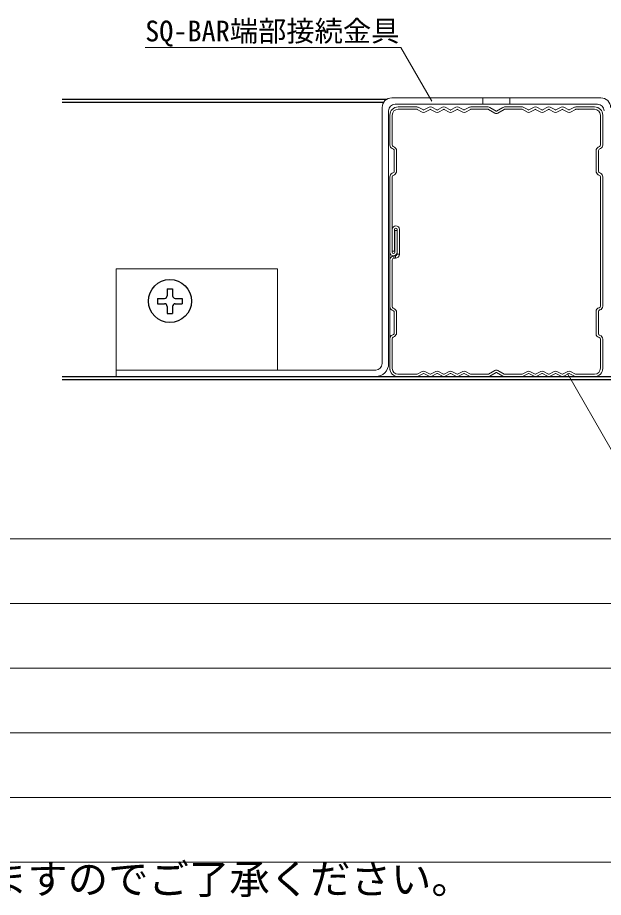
# Model space of a CAD drawing. Units: millimetres on the paper, with parts at other scales. Extents: x -195 to 195, y -135 to 132.
# Drawn here: x -125.6 to -89.3, y -134.7 to -80.3 of the extents above; entities that cross this region are included whole.
import ezdxf
from ezdxf.enums import TextEntityAlignment as Align

# ---------------------------------------------------------------- set-up
doc = ezdxf.new("R2010")
doc.units = ezdxf.units.MM
doc.linetypes.add('DASHED2', pattern=[3, 2, -1])
for name, color, linetype, lineweight in [('2-2_野縁受け', 3, 'Continuous', 18), ('2-3_野縁', 2, 'Continuous', 25), ('2-6_文字', 7, 'Continuous', 18), ('2-B_補強金具・金具・その他', 7, 'Continuous', 18), ('2-C_ビス・アンカーボルト・強調図形', 2, 'Continuous', 25), ('F-3_野縁', 3, 'Continuous', 18)]:
    doc.layers.add(name, color=color, linetype=linetype, lineweight=lineweight)
doc.layers.add('F-6_文字', color=7, linetype='Continuous')
doc.styles.add('ＭＳ ゴシック', font='')
doc.styles.get('ＭＳ ゴシック').set_extended_font_data('MS Gothic')

msp = doc.modelspace()

# ---------------------------------------------------------------- linework, layer by layer
at = {"layer": '2-2_野縁受け'}
for p, q in [((-102.054, -85.803), (-100.887, -85.803)), ((-102.054, -85.803), (-100.887, -85.803)), ((-102.054, -85.946), (-100.887, -85.946)), ((-102.054, -85.946), (-100.887, -85.946)), ((-100.486, -85.989), (-100.805, -85.823)), ((-100.486, -85.989), (-100.805, -85.823)), ((-100.455, -85.989), (-100.135, -85.823)), ((-100.455, -85.989), (-100.135, -85.823)), ((-99.652, -85.989), (-99.972, -85.823)), ((-99.652, -85.989), (-99.972, -85.823)), ((-99.621, -85.989), (-99.302, -85.823)), ((-99.621, -85.989), (-99.302, -85.823)), ((-98.819, -85.989), (-99.139, -85.823)), ((-98.819, -85.989), (-99.139, -85.823)), ((-98.788, -85.989), (-98.468, -85.823)), ((-98.788, -85.989), (-98.468, -85.823)), ((-97.986, -85.989), (-98.305, -85.823)), ((-97.986, -85.989), (-98.305, -85.823)), ((-97.955, -85.989), (-97.635, -85.823)), ((-97.955, -85.989), (-97.635, -85.823)), ((-96.47, -85.803), (-97.554, -85.803)), ((-96.47, -85.946), (-97.554, -85.946)), ((-96.382, -85.827), (-95.987, -86.055)), ((-95.559, -85.827), (-95.953, -86.055)), ((-95.47, -85.803), (-94.387, -85.803)), ((-95.47, -85.946), (-94.387, -85.946)), ((-95.387, -85.803), (-94.344, -85.803)), ((-95.387, -85.946), (-94.379, -85.946)), ((-94.052, -86.117), (-94.379, -85.946)), ((-93.986, -85.989), (-94.344, -85.803)), ((-93.955, -85.989), (-93.635, -85.823)), ((-93.152, -85.989), (-93.472, -85.823)), ((-93.121, -85.989), (-92.802, -85.823)), ((-92.319, -85.989), (-92.639, -85.823)), ((-92.288, -85.989), (-91.968, -85.823)), ((-91.486, -85.989), (-91.805, -85.823)), ((-91.455, -85.989), (-91.135, -85.823)), ((-89.887, -85.803), (-91.054, -85.803)), ((-89.887, -85.946), (-91.054, -85.946)), ((-89.887, -85.803), (-90.887, -85.803)), ((-89.897, -85.946), (-90.887, -85.946)), ((-102.554, -88.154), (-102.554, -86.293)), ((-102.554, -86.303), (-102.554, -87.232)), ((-102.41, -88.154), (-102.41, -86.303)), ((-102.41, -86.303), (-102.41, -87.232)), ((-100.552, -86.117), (-100.871, -85.95)), ((-100.552, -86.117), (-100.871, -85.95)), ((-100.389, -86.117), (-100.069, -85.95)), ((-100.389, -86.117), (-100.069, -85.95)), ((-99.718, -86.117), (-100.038, -85.95)), ((-99.718, -86.117), (-100.038, -85.95)), ((-99.555, -86.117), (-99.236, -85.95)), ((-99.555, -86.117), (-99.236, -85.95)), ((-98.885, -86.117), (-99.205, -85.95)), ((-98.885, -86.117), (-99.205, -85.95)), ((-98.722, -86.117), (-98.402, -85.95)), ((-98.722, -86.117), (-98.402, -85.95)), ((-98.052, -86.117), (-98.371, -85.95)), ((-98.052, -86.117), (-98.371, -85.95)), ((-97.889, -86.117), (-97.569, -85.95)), ((-97.889, -86.117), (-97.569, -85.95)), ((-96.453, -85.951), (-96.059, -86.179)), ((-95.882, -86.179), (-95.487, -85.951)), ((-93.889, -86.117), (-93.569, -85.95)), ((-93.218, -86.117), (-93.538, -85.95)), ((-93.055, -86.117), (-92.736, -85.95)), ((-92.385, -86.117), (-92.705, -85.95)), ((-92.222, -86.117), (-91.902, -85.95)), ((-91.552, -86.117), (-91.871, -85.95)), ((-91.389, -86.117), (-91.069, -85.95)), ((-89.53, -88.154), (-89.53, -86.313)), ((-89.387, -88.154), (-89.387, -86.288)), ((-102.421, -88.371), (-102.341, -88.411)), ((-102.276, -88.283), (-102.356, -88.243)), ((-102.287, -89.773), (-102.287, -88.5)), ((-102.144, -88.5), (-102.144, -89.773)), ((-89.797, -89.773), (-89.797, -88.5)), ((-89.664, -88.283), (-89.585, -88.243)), ((-89.654, -89.773), (-89.654, -88.5)), ((-89.52, -88.371), (-89.599, -88.411)), ((-102.554, -90.119), (-102.554, -94.789)), ((-102.554, -90.2), (-102.554, -94.789)), ((-102.421, -89.902), (-102.341, -89.862)), ((-102.41, -90.119), (-102.41, -94.789)), ((-102.41, -90.208), (-102.41, -94.789)), ((-102.276, -89.989), (-102.356, -90.03)), ((-89.664, -89.989), (-89.585, -90.03)), ((-89.599, -89.862), (-89.52, -89.902)), ((-89.53, -90.119), (-89.53, -98.116)), ((-89.387, -90.119), (-89.387, -98.116)), ((-102.554, -102.07), (-102.554, -92.47)), ((-102.407, -94.717), (-102.407, -93.369)), ((-102.407, -94.717), (-102.407, -93.369)), ((-102.264, -94.717), (-102.264, -93.369)), ((-102.264, -94.717), (-102.264, -93.369)), ((-102.26, -93.441), (-102.117, -93.441)), ((-102.26, -94.789), (-102.26, -93.441)), ((-102.26, -93.441), (-102.117, -93.441)), ((-102.26, -94.789), (-102.26, -93.441)), ((-102.117, -94.789), (-102.117, -93.441)), ((-102.117, -94.789), (-102.117, -93.441)), ((-102.114, -94.907), (-102.114, -93.369)), ((-102.114, -94.907), (-102.114, -93.369)), ((-101.97, -94.907), (-101.97, -93.369)), ((-101.97, -94.907), (-101.97, -93.369)), ((-102.407, -94.717), (-102.264, -94.717)), ((-102.407, -94.717), (-102.264, -94.717)), ((-102.214, -95.007), (-102.31, -95.007)), ((-102.31, -95.007), (-102.31, -95.151)), ((-102.214, -95.007), (-102.31, -95.007)), ((-102.214, -95.151), (-102.31, -95.151)), ((-102.214, -95.151), (-102.31, -95.151)), ((-102.214, -95.007), (-102.214, -95.151)), ((-102.114, -94.907), (-101.97, -94.907)), ((-102.554, -98.154), (-102.554, -95.251)), ((-102.41, -98.154), (-102.41, -95.251)), ((-102.41, -95.251), (-102.41, -98.065)), ((-102.421, -98.371), (-102.341, -98.411)), ((-102.276, -98.283), (-102.356, -98.243)), ((-89.797, -98.451), (-89.797, -99.822)), ((-89.654, -98.451), (-89.654, -99.822)), ((-89.604, -98.213), (-89.616, -98.216)), ((-89.579, -98.355), (-89.567, -98.351)), ((-102.287, -98.5), (-102.287, -99.773)), ((-102.144, -98.5), (-102.144, -99.773)), ((-102.421, -99.902), (-102.341, -99.862)), ((-102.276, -99.989), (-102.356, -100.03)), ((-89.604, -100.06), (-89.616, -100.057)), ((-89.579, -99.918), (-89.567, -99.921)), ((-102.554, -100.119), (-102.554, -101.97)), ((-102.41, -100.119), (-102.41, -101.97)), ((-89.53, -100.157), (-89.53, -101.96)), ((-89.387, -100.157), (-89.387, -101.97)), ((-102.41, -101.041), (-102.41, -101.974)), ((-89.387, -101.976), (-89.387, -101.033)), ((-100.552, -102.156), (-100.879, -102.326)), ((-100.552, -102.156), (-100.871, -102.323)), ((-100.389, -102.156), (-100.069, -102.323)), ((-100.389, -102.156), (-100.069, -102.323)), ((-99.718, -102.156), (-100.038, -102.323)), ((-99.718, -102.156), (-100.038, -102.323)), ((-99.555, -102.156), (-99.236, -102.323)), ((-99.555, -102.156), (-99.236, -102.323)), ((-98.885, -102.156), (-99.205, -102.323)), ((-98.885, -102.156), (-99.205, -102.323)), ((-98.722, -102.156), (-98.402, -102.323)), ((-98.722, -102.156), (-98.402, -102.323)), ((-98.052, -102.156), (-98.371, -102.323)), ((-98.052, -102.156), (-98.371, -102.323)), ((-97.889, -102.156), (-97.569, -102.323)), ((-97.889, -102.156), (-97.569, -102.323)), ((-96.453, -102.322), (-96.059, -102.094)), ((-96.382, -102.446), (-95.987, -102.218)), ((-95.559, -102.446), (-95.953, -102.218)), ((-95.882, -102.094), (-95.487, -102.322)), ((-94.052, -102.156), (-94.379, -102.326)), ((-93.889, -102.156), (-93.569, -102.323)), ((-93.218, -102.156), (-93.538, -102.323)), ((-93.055, -102.156), (-92.736, -102.323)), ((-92.385, -102.156), (-92.705, -102.323)), ((-92.222, -102.156), (-91.902, -102.323)), ((-91.552, -102.156), (-91.871, -102.323)), ((-91.389, -102.156), (-91.069, -102.323)), ((-102.057, -102.326), (-100.887, -102.326)), ((-102.054, -102.326), (-100.879, -102.326)), ((-102.054, -102.47), (-100.887, -102.47)), ((-102.054, -102.47), (-100.887, -102.47)), ((-100.486, -102.284), (-100.805, -102.45)), ((-100.486, -102.284), (-100.805, -102.45)), ((-100.455, -102.284), (-100.135, -102.45)), ((-100.455, -102.284), (-100.135, -102.45)), ((-99.652, -102.284), (-99.972, -102.45)), ((-99.652, -102.284), (-99.972, -102.45)), ((-99.621, -102.284), (-99.302, -102.45)), ((-99.621, -102.284), (-99.302, -102.45)), ((-98.819, -102.284), (-99.139, -102.45)), ((-98.819, -102.284), (-99.139, -102.45)), ((-98.788, -102.284), (-98.468, -102.45)), ((-98.788, -102.284), (-98.468, -102.45)), ((-97.986, -102.284), (-98.305, -102.45)), ((-97.986, -102.284), (-98.305, -102.45)), ((-97.955, -102.284), (-97.635, -102.45)), ((-97.955, -102.284), (-97.635, -102.45)), ((-96.47, -102.326), (-97.554, -102.326)), ((-97.554, -102.326), (-96.461, -102.326)), ((-96.47, -102.47), (-97.554, -102.47)), ((-95.47, -102.326), (-94.387, -102.326)), ((-94.384, -102.47), (-95.47, -102.47)), ((-95.387, -102.326), (-94.379, -102.326)), ((-94.307, -102.451), (-93.986, -102.284)), ((-93.955, -102.284), (-93.635, -102.45)), ((-93.152, -102.284), (-93.472, -102.45)), ((-93.121, -102.284), (-92.802, -102.45)), ((-92.319, -102.284), (-92.639, -102.45)), ((-92.288, -102.284), (-91.968, -102.45)), ((-91.486, -102.284), (-91.805, -102.45)), ((-91.455, -102.284), (-91.135, -102.45)), ((-89.887, -102.326), (-91.054, -102.326)), ((-89.887, -102.47), (-91.054, -102.47)), ((-89.897, -102.326), (-90.887, -102.326)), ((-89.887, -102.47), (-90.887, -102.47))]:
    msp.add_line(p, q, dxfattribs=at)
for centre, radius, start, end in [((-102.054, -86.303), 0.5, 90, 180), ((-100.887, -85.98), 0.177, 62.5215, 90), ((-100.887, -85.98), 0.177, 62.5215, 90), ((-100.054, -85.98), 0.177, 62.5215, 117.4785), ((-100.054, -85.98), 0.177, 62.5215, 117.4785), ((-99.22, -85.98), 0.177, 62.5215, 117.4785), ((-99.22, -85.98), 0.177, 62.5215, 117.4785), ((-98.387, -85.98), 0.177, 62.5215, 117.4785), ((-98.387, -85.98), 0.177, 62.5215, 117.4785), ((-97.554, -85.98), 0.177, 90, 117.4785), ((-97.554, -85.98), 0.177, 90, 117.4785), ((-96.47, -85.98), 0.177, 59.9479, 90), ((-95.47, -85.98), 0.177, 90, 120.052), ((-93.554, -85.98), 0.177, 62.5215, 117.4785), ((-92.72, -85.98), 0.177, 62.5215, 117.4785), ((-91.887, -85.98), 0.177, 62.5215, 117.4785), ((-91.054, -85.98), 0.177, 90, 117.4785), ((-89.887, -86.303), 0.5, 0, 90), ((-102.054, -86.303), 0.357, 90, 180), ((-102.054, -86.303), 0.357, 90, 180), ((-100.887, -85.98), 0.0333, 62.5215, 90), ((-100.887, -85.98), 0.0333, 62.5215, 90), ((-100.47, -85.96), 0.177, 242.5215, 297.4785), ((-100.47, -85.96), 0.177, 242.5215, 297.4785), ((-100.47, -85.96), 0.0333, 242.5215, 297.4785), ((-100.47, -85.96), 0.0333, 242.5215, 297.4785), ((-100.054, -85.98), 0.0333, 62.5215, 117.4785), ((-100.054, -85.98), 0.0333, 62.5215, 117.4785), ((-99.637, -85.96), 0.177, 242.5215, 297.4785), ((-99.637, -85.96), 0.177, 242.5215, 297.4785), ((-99.637, -85.96), 0.0333, 242.5215, 297.4785), ((-99.637, -85.96), 0.0333, 242.5215, 297.4785), ((-99.22, -85.98), 0.0333, 62.5215, 117.4785), ((-99.22, -85.98), 0.0333, 62.5215, 117.4785), ((-98.804, -85.96), 0.177, 242.5215, 297.4785), ((-98.804, -85.96), 0.177, 242.5215, 297.4785), ((-98.804, -85.96), 0.0333, 242.5215, 297.4785), ((-98.804, -85.96), 0.0333, 242.5215, 297.4785), ((-98.387, -85.98), 0.0333, 62.5215, 117.4785), ((-98.387, -85.98), 0.0333, 62.5215, 117.4785), ((-97.97, -85.96), 0.177, 242.5215, 297.4785), ((-97.97, -85.96), 0.177, 242.5215, 297.4785), ((-97.97, -85.96), 0.0333, 242.5215, 297.4785), ((-97.97, -85.96), 0.0333, 242.5215, 297.4785), ((-97.554, -85.98), 0.0333, 90, 117.4785), ((-97.554, -85.98), 0.0333, 90, 117.4785), ((-97.554, -85.98), 0.0333, 90, 117.4785), ((-97.554, -85.98), 0.0333, 90, 117.4785), ((-96.47, -85.98), 0.0333, 59.948, 90), ((-95.97, -86.026), 0.177, 239.9479, 300.0521), ((-95.97, -86.026), 0.0333, 239.9479, 300.0521), ((-95.47, -85.98), 0.0333, 90, 120.052), ((-93.97, -85.96), 0.177, 242.5215, 297.4785), ((-93.97, -85.96), 0.0333, 242.5215, 297.4785), ((-93.554, -85.98), 0.0333, 62.5215, 117.4785), ((-93.137, -85.96), 0.177, 242.5215, 297.4785), ((-93.137, -85.96), 0.0333, 242.5215, 297.4785), ((-92.72, -85.98), 0.0333, 62.5215, 117.4785), ((-92.304, -85.96), 0.177, 242.5215, 297.4785), ((-92.304, -85.96), 0.0333, 242.5215, 297.4785), ((-91.887, -85.98), 0.0333, 62.5215, 117.4785), ((-91.47, -85.96), 0.177, 242.5215, 297.4785), ((-91.47, -85.96), 0.0333, 242.5215, 297.4785), ((-91.054, -85.98), 0.0333, 90, 117.4785), ((-90.887, -85.98), 0.0333, 90, 117.4785), ((-89.897, -86.313), 0.367, 0, 90), ((-102.31, -88.154), 0.243, 180, 243), ((-102.31, -88.154), 0.1, 180, 243), ((-102.387, -88.5), 0.1, 0, 63), ((-102.387, -88.5), 0.243, 0, 63), ((-89.554, -88.5), 0.243, 117, 180), ((-89.554, -88.5), 0.1, 117, 180), ((-89.63, -88.154), 0.1, 297, 0), ((-89.63, -88.154), 0.243, 297, 0), ((-102.31, -90.119), 0.243, 117, 180), ((-102.31, -90.119), 0.1, 117, 180), ((-102.387, -89.773), 0.1, 297, 0), ((-102.387, -89.773), 0.243, 297, 0), ((-89.554, -89.773), 0.243, 180, 243), ((-89.554, -89.773), 0.1, 180, 243), ((-89.63, -90.119), 0.1, 0, 63), ((-89.63, -90.119), 0.243, 0, 63), ((-102.189, -93.369), 0.218, 0, 180), ((-102.189, -93.369), 0.218, 0, 180), ((-102.189, -93.369), 0.075, 0, 180), ((-102.189, -93.369), 0.075, 0, 180), ((-102.335, -94.789), 0.218, 180, 0), ((-102.335, -94.789), 0.218, 180, 0), ((-102.31, -95.251), 0.243, 90, 180), ((-102.31, -95.251), 0.243, 90, 180), ((-102.335, -94.789), 0.075, 180, 0), ((-102.335, -94.789), 0.075, 180, 0), ((-102.31, -95.251), 0.1, 90, 180), ((-102.31, -95.251), 0.1, 90, 180), ((-102.214, -94.907), 0.243, 270, 360), ((-102.214, -94.907), 0.1, 270, 360), ((-102.214, -94.907), 0.243, 270, 360), ((-102.214, -94.907), 0.1, 270, 360), ((-102.31, -98.154), 0.243, 180, 243), ((-102.31, -98.154), 0.1, 180, 243), ((-102.387, -98.5), 0.1, 0, 63), ((-102.387, -98.5), 0.243, 0, 63), ((-89.554, -98.451), 0.243, 105, 180), ((-89.554, -98.451), 0.1, 105, 180), ((-89.63, -98.116), 0.1, 285, 0), ((-89.63, -98.116), 0.243, 285, 0), ((-102.31, -100.119), 0.243, 117, 180), ((-102.31, -100.119), 0.1, 117, 180), ((-102.387, -99.773), 0.1, 297, 0), ((-102.387, -99.773), 0.243, 297, 0), ((-89.554, -99.822), 0.243, 180, 255), ((-89.554, -99.822), 0.1, 180, 255), ((-89.63, -100.157), 0.1, 0, 75), ((-89.63, -100.157), 0.243, 0, 75), ((-102.054, -101.97), 0.5, 180, 270), ((-102.054, -101.97), 0.357, 180, 270), ((-100.47, -102.313), 0.177, 62.5215, 117.4785), ((-100.47, -102.313), 0.177, 62.5215, 117.4785), ((-99.637, -102.313), 0.177, 62.5215, 117.4785), ((-99.637, -102.313), 0.177, 62.5215, 117.4785), ((-98.804, -102.313), 0.177, 62.5215, 117.4785), ((-98.804, -102.313), 0.177, 62.5215, 117.4785), ((-97.97, -102.313), 0.177, 62.5215, 117.4785), ((-97.97, -102.313), 0.177, 62.5215, 117.4785), ((-95.97, -102.246), 0.177, 59.9479, 120.052), ((-95.97, -102.246), 0.0333, 59.9479, 120.052), ((-93.97, -102.313), 0.177, 62.5215, 117.4785), ((-93.137, -102.313), 0.177, 62.5215, 117.4785), ((-92.304, -102.313), 0.177, 62.5215, 117.4785), ((-91.47, -102.313), 0.177, 62.5215, 117.4785), ((-89.897, -101.96), 0.367, 270, 0), ((-89.887, -101.97), 0.5, 270, 0), ((-100.887, -102.293), 0.0333, 270, 297.4785), ((-100.887, -102.293), 0.0333, 270, 297.4785), ((-100.887, -102.293), 0.177, 270, 297.4785), ((-100.887, -102.293), 0.177, 270, 297.4785), ((-100.47, -102.313), 0.0333, 62.5215, 117.4785), ((-100.47, -102.313), 0.0333, 62.5215, 117.4785), ((-100.054, -102.293), 0.177, 242.5215, 297.4785), ((-100.054, -102.293), 0.177, 242.5215, 297.4785), ((-100.054, -102.293), 0.0333, 242.5215, 297.4785), ((-100.054, -102.293), 0.0333, 242.5215, 297.4785), ((-99.637, -102.313), 0.0333, 62.5215, 117.4785), ((-99.637, -102.313), 0.0333, 62.5215, 117.4785), ((-99.22, -102.293), 0.177, 242.5215, 297.4785), ((-99.22, -102.293), 0.177, 242.5215, 297.4785), ((-99.22, -102.293), 0.0333, 242.5215, 297.4785), ((-99.22, -102.293), 0.0333, 242.5215, 297.4785), ((-98.804, -102.313), 0.0333, 62.5215, 117.4785), ((-98.804, -102.313), 0.0333, 62.5215, 117.4785), ((-98.387, -102.293), 0.177, 242.5215, 297.4785), ((-98.387, -102.293), 0.177, 242.5215, 297.4785), ((-98.387, -102.293), 0.0333, 242.5215, 297.4785), ((-98.387, -102.293), 0.0333, 242.5215, 297.4785), ((-97.97, -102.313), 0.0333, 62.5215, 117.4785), ((-97.97, -102.313), 0.0333, 62.5215, 117.4785), ((-97.554, -102.293), 0.177, 242.5215, 270), ((-97.554, -102.293), 0.177, 242.5215, 270), ((-97.554, -102.293), 0.0333, 242.5215, 270), ((-97.554, -102.293), 0.0333, 242.5215, 270), ((-96.47, -102.293), 0.0333, 270, 300.0521), ((-96.47, -102.293), 0.177, 270, 300.052), ((-95.47, -102.293), 0.177, 239.9479, 270), ((-95.47, -102.293), 0.0333, 239.9479, 270), ((-94.384, -102.303), 0.167, 270, 297.4785), ((-93.97, -102.313), 0.0333, 62.5215, 117.4785), ((-93.554, -102.293), 0.177, 242.5215, 297.4785), ((-93.554, -102.293), 0.0333, 242.5215, 297.4785), ((-93.137, -102.313), 0.0333, 62.5215, 117.4785), ((-92.72, -102.293), 0.177, 242.5215, 297.4785), ((-92.72, -102.293), 0.0333, 242.5215, 297.4785), ((-92.304, -102.313), 0.0333, 62.5215, 117.4785), ((-91.887, -102.293), 0.177, 242.5215, 297.4785), ((-91.887, -102.293), 0.0333, 242.5215, 297.4785), ((-91.47, -102.313), 0.0333, 62.5215, 117.4785), ((-91.054, -102.293), 0.177, 242.5215, 270), ((-91.054, -102.293), 0.0333, 242.5215, 270)]:
    msp.add_arc(centre, radius, start, end, dxfattribs=at)
at = {"layer": '2-3_野縁'}
for p, q in [((-122.837, -85.32), (-102.742, -85.32)), ((-122.837, -85.503), (-102.936, -85.503)), ((-122.837, -102.47), (-69.104, -102.47)), ((-122.837, -102.653), (-69.104, -102.653))]:
    msp.add_line(p, q, dxfattribs=at)
at = {"layer": '2-6_文字'}
msp.add_line((-88.859, -106.983), (-91.577, -102.276), dxfattribs=at)
msp.add_lwpolyline([(-117.702, -82.133), (-101.879, -82.133), (-99.963, -85.451)], dxfattribs=at)
at = {"layer": '2-B_補強金具・金具・その他'}
for p, q in [((-102.437, -85.236), (-89.504, -85.236)), ((-103.037, -101.67), (-103.037, -85.836)), ((-92.475, -85.636), (-102.237, -85.636)), ((-89.704, -85.636), (-92.452, -85.636)), ((-102.637, -86.036), (-102.637, -101.67)), ((-119.504, -95.803), (-119.504, -102.47)), ((-119.504, -95.803), (-119.504, -102.47)), ((-109.504, -95.803), (-119.504, -95.803)), ((-109.504, -95.803), (-109.504, -102.07)), ((-103.437, -102.07), (-119.504, -102.07)), ((-103.437, -102.47), (-119.504, -102.47))]:
    msp.add_line(p, q, dxfattribs=at)
at = {"layer": '2-B_補強金具・金具・その他', "linetype": 'DASHED2'}
for p, q in [((-96.804, -85.236), (-96.804, -85.636)), ((-95.137, -85.236), (-95.137, -85.636))]:
    msp.add_line(p, q, dxfattribs=at)
at = {"layer": '2-B_補強金具・金具・その他'}
for centre, radius, start, end in [((-102.437, -85.836), 0.6, 90, 180), ((-89.504, -85.836), 0.6, 0, 90), ((-102.237, -86.036), 0.4, 90, 180), ((-89.704, -86.036), 0.4, 0, 90), ((-103.437, -101.67), 0.4, 270, 0), ((-103.437, -101.67), 0.8, 270, 0)]:
    msp.add_arc(centre, radius, start, end, dxfattribs=at)
at = {"layer": '2-C_ビス・アンカーボルト・強調図形'}
for p, q in [((-116.337, -97.036), (-116.004, -97.036)), ((-116.337, -97.036), (-116.337, -97.47)), ((-116.004, -97.036), (-116.004, -97.47)), ((-116.937, -97.636), (-116.504, -97.636)), ((-116.937, -97.636), (-116.937, -97.97)), ((-115.837, -97.636), (-115.404, -97.636)), ((-115.404, -97.636), (-115.404, -97.97)), ((-116.937, -97.97), (-116.504, -97.97)), ((-116.337, -98.136), (-116.337, -98.57)), ((-116.004, -98.136), (-116.004, -98.57)), ((-115.837, -97.97), (-115.404, -97.97)), ((-116.337, -98.57), (-116.004, -98.57))]:
    msp.add_line(p, q, dxfattribs=at)
msp.add_circle((-116.17, -97.803), 1.333, dxfattribs=at)
for centre, start, end in [((-116.504, -97.47), 270, 0), ((-115.837, -97.47), 180, 270), ((-116.504, -98.136), 0, 90), ((-115.837, -98.136), 90, 180)]:
    msp.add_arc(centre, 0.167, start, end, dxfattribs=at)
at = {"layer": 'F-3_野縁'}
for p, q in [((-191, -112.5), (-2.548, -112.5)), ((-195, -116.5), (195, -116.5)), ((-195, -132.5), (195, -132.5))]:
    msp.add_line(p, q, dxfattribs=at)
at = {"layer": 'F-3_野縁', "color": 4, "lineweight": 9}
for p, q in [((-190, -120.5), (-75, -120.5)), ((-190, -124.5), (-75, -124.5)), ((-190, -128.5), (-75, -128.5))]:
    msp.add_line(p, q, dxfattribs=at)

# ---------------------------------------------------------------- texts
at = {"layer": '2-6_文字', "style": 'ＭＳ ゴシック'}
msp.add_text('SQ-BAR端部接続金具', height=1.283, dxfattribs=at).set_placement((-117.702, -82.133), align=Align.BOTTOM_LEFT)
at = {"layer": 'F-6_文字', "style": 'ＭＳ ゴシック'}
msp.add_text('商品等改良の為、予告無く規格その他を変更することがありますのでご了承ください。', height=1.833, dxfattribs=at).set_placement((-195, -135), align=Align.BOTTOM_LEFT)

doc.saveas('drawing.dxf')
